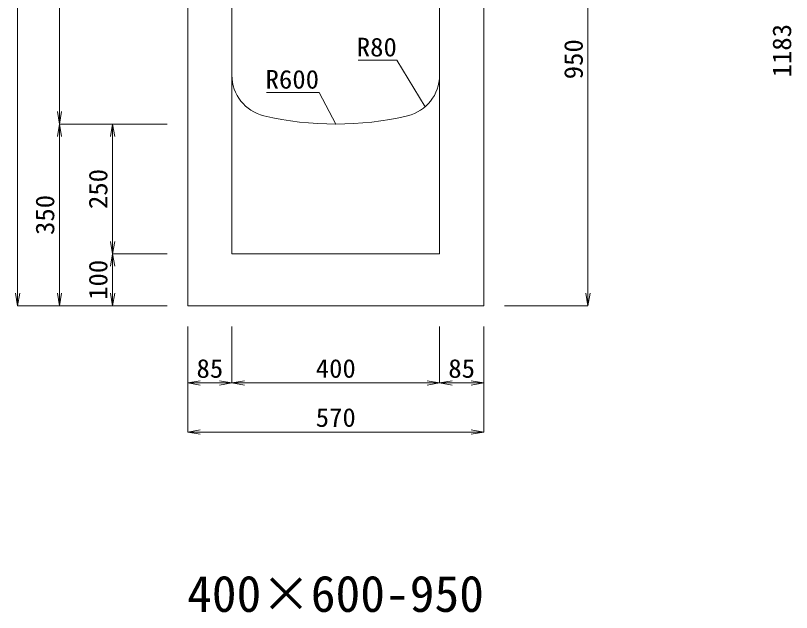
# Model space of a CAD drawing. Units: millimetres at full size. Extents: x -734 to 58102, y 49499 to 87169.
# Drawn here: x 36669 to 38164, y 55503 to 56653 of the extents above; entities that cross this region are included whole.
import ezdxf
from ezdxf.enums import TextEntityAlignment as Align

# ---------------------------------------------------------------- set-up
doc = ezdxf.new("R2010")
doc.units = ezdxf.units.MM
doc.header["$LTSCALE"] = 50
doc.layers.add('0_2', color=7, linetype='Continuous')
for name, color, linetype, lineweight in [('寸法線', 7, 'Continuous', 13), ('引出線', 4, 'Continuous', 13), ('本体', 2, 'Continuous', 20)]:
    doc.layers.add(name, color=color, linetype=linetype, lineweight=lineweight)
doc.styles.add('ＭＳ 明朝', font='')
doc.styles.get('ＭＳ 明朝').set_extended_font_data('MS Mincho')

# ---------------------------------------------------------------- blocks, each defined once
blk = doc.blocks.new('open_arrow')
at = {"color": 0, "linetype": 'Continuous', "lineweight": -2}
blk.add_lwpolyline([(7.5, 1.25), (0, 0), (7.5, -1.25)], dxfattribs=at)

msp = doc.modelspace()

# ---------------------------------------------------------------- linework, layer by layer
at = {"layer": '寸法線'}
for p, q in [((36673.28, 56093.62), (36673.28, 57176.62)), ((36753.92, 57043.61), (36753.92, 56443.62)), ((37771.91, 57043.61), (37771.91, 56093.62)), ((36753.92, 56443.62), (36753.92, 56093.62)), ((36961.07, 56443.62), (36753.92, 56443.62)), ((36961.07, 56443.62), (36753.92, 56443.62)), ((36856.3, 56193.62), (36856.3, 56443.61)), ((36961.07, 56443.61), (36856.3, 56443.61)), ((36961.07, 56193.62), (36856.3, 56193.62)), ((36856.3, 56093.62), (36856.3, 56193.62)), ((36961.07, 56193.62), (36856.3, 56193.62)), ((36961.07, 56093.62), (36673.28, 56093.62)), ((36961.07, 56093.62), (36753.92, 56093.62)), ((36961.07, 56093.62), (36856.3, 56093.62)), ((37611.11, 56093.62), (37771.91, 56093.62)), ((37001.09, 56053.6), (37001.09, 55850.36)), ((37001.09, 56053.6), (37001.09, 55944.88)), ((37086.1, 56053.6), (37086.1, 55944.88)), ((37086.1, 56053.6), (37086.1, 55944.88)), ((37486.09, 56053.6), (37486.09, 55944.88)), ((37486.09, 56053.6), (37486.09, 55944.88)), ((37571.09, 56053.6), (37571.09, 55850.36)), ((37571.09, 56053.6), (37571.09, 55944.88)), ((37001.09, 55944.88), (37086.1, 55944.88)), ((37086.1, 55944.88), (37486.09, 55944.88)), ((37486.09, 55944.88), (37571.09, 55944.88)), ((37001.09, 55850.36), (37571.09, 55850.36))]:
    msp.add_line(p, q, dxfattribs=at)
at = {"layer": '引出線'}
for points in [[(37458.18, 56476.93), (37403.77, 56566.82), (37329.1, 56566.82)], [(37286.09, 56443.62), (37253.87, 56504.76), (37152.87, 56504.76)]]:
    msp.add_lwpolyline(points, dxfattribs=at)
at = {"layer": '本体'}
for p, q in [((37001.09, 56093.62), (37001.09, 57043.61)), ((37086.09, 56537.65), (37086.09, 57043.61)), ((37486.09, 56537.65), (37486.09, 57043.61)), ((37571.09, 56093.62), (37571.09, 57043.61)), ((37086.09, 56537.65), (37086.09, 56193.62)), ((37486.09, 56537.65), (37486.09, 56193.62)), ((37086.09, 56193.62), (37486.09, 56193.62)), ((37001.09, 56093.62), (37571.09, 56093.62))]:
    msp.add_line(p, q, dxfattribs=at)
for centre, radius, start, end in [((37166.09, 56537.65), 80, 180, 256.65766), ((37406.09, 56537.65), 80, 283.34233, 0), ((37286.09, 57043.62), 600, 256.65762, 283.34237)]:
    msp.add_arc(centre, radius, start, end, dxfattribs=at)

# ---------------------------------------------------------------- block references
at = {"layer": '寸法線', "xscale": 3.2, "yscale": 3.2}
for p, rotation in [((36753.92, 56443.62), 90), ((36753.92, 56443.62), 270), ((36856.3, 56443.61), 270), ((36856.3, 56193.62), 90), ((36856.3, 56193.62), 270), ((36673.28, 56093.62), 90), ((36753.92, 56093.62), 90), ((36856.3, 56093.62), 90), ((37771.91, 56093.62), 90), ((37086.1, 55944.88), 180), ((37486.09, 55944.88), 180), ((37571.09, 55944.88), 180), ((37571.09, 55850.36), 180)]:
    msp.add_blockref('open_arrow', p, dxfattribs=dict(at, rotation=rotation))
for p in [(37001.09, 55944.88), (37086.1, 55944.88), (37486.09, 55944.88), (37001.09, 55850.36)]:
    msp.add_blockref('open_arrow', p, dxfattribs=at)
at = {"layer": '引出線', "xscale": 0.0533, "yscale": 0.0533}
for p, rotation in [((37458.18, 56476.93), 121.2), ((37286.09, 56443.62), 117.8)]:
    msp.add_blockref('open_arrow', p, dxfattribs=dict(at, rotation=rotation))

# ---------------------------------------------------------------- texts
at = {"layer": '0_2', "style": 'ＭＳ 明朝'}
msp.add_text('400×600-950', height=70.05, dxfattribs=at).set_placement((37285.61, 55538.87), align=Align.MIDDLE_CENTER)
at = {"layer": '寸法線', "style": 'ＭＳ 明朝', "width": 1.05}
for s, p in [('1183', (38145.26, 56585.12)), ('950', (37743.89, 56568.61)), ('250', (36828.28, 56318.61)), ('350', (36725.9, 56268.62)), ('100', (36828.28, 56143.62))]:
    msp.add_text(s, height=36.03, rotation=90, dxfattribs=at).set_placement(p, align=Align.MIDDLE_CENTER)
for s, p in [('85', (37043.59, 55972.9)), ('400', (37286.09, 55972.9)), ('85', (37528.59, 55972.9)), ('570', (37286.09, 55878.38))]:
    msp.add_text(s, height=36.03, dxfattribs=at).set_placement(p, align=Align.MIDDLE_CENTER)
at = {"layer": '引出線', "style": 'ＭＳ 明朝', "width": 1.05}
for s, p in [('R80', (37403.77, 56610.02)), ('R600', (37253.87, 56547.96))]:
    msp.add_text(s, height=36.03, dxfattribs=at).set_placement(p, align=Align.TOP_RIGHT)

doc.saveas('drawing.dxf')
